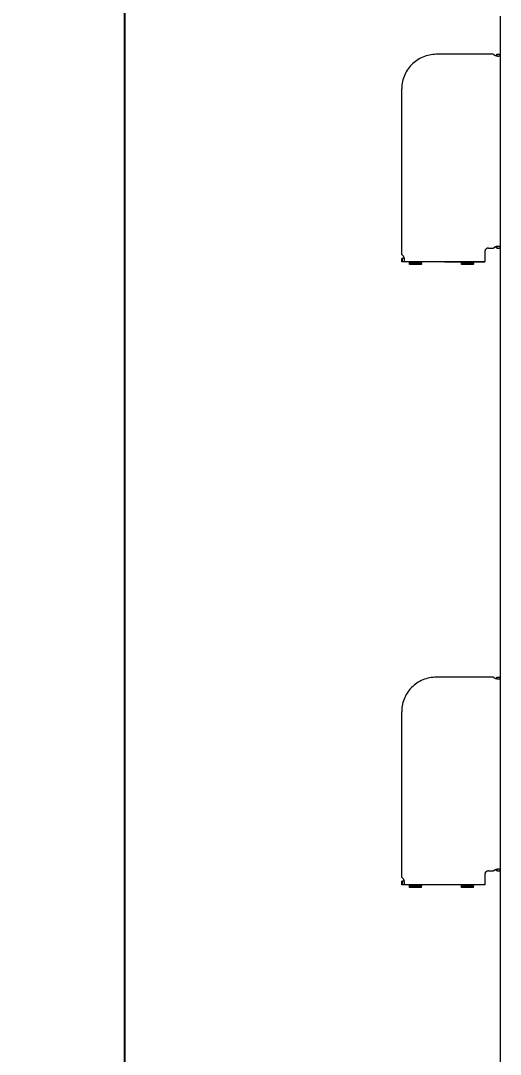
# Model space of a CAD drawing. Header units: millimetres. Extents: x -999 to 4635, y -962 to 3668.
# Drawn here: x -220 to 57, y 1915 to 2512 of the extents above; entities that cross this region are included whole.
import ezdxf

# ---------------------------------------------------------------- set-up
doc = ezdxf.new("R2010")
doc.units = ezdxf.units.MM
doc.layers.add('GORUNEN', color=7, linetype='Continuous', lineweight=9)
doc.layers.add('OLCU', color=4, linetype='Continuous', lineweight=9)
doc.styles.add('PI3D', font='arial.ttf')
doc.dimstyles.new('PF_MM', dxfattribs={"dimtxt": 40, "dimasz": 32, "dimexe": 24, "dimexo": 20, "dimgap": 14, "dimtad": 1, "dimdec": 1, "dimtxsty": 'PI3D', "dimcen": 2.5, "dimclrd": 4, "dimclre": 4, "dimclrt": 3, "dimazin": 3, "dimtfac": 1, "dimtmove": 0, "dimatfit": 3})

msp = doc.modelspace()

# ---------------------------------------------------------------- linework, layer by layer
at = {"layer": 'GORUNEN'}
for points in [[(57, 2515), (57, 329.5)], [(20, 2493), (19, 2492.98), (18, 2492.9), (17.01, 2492.78), (16.03, 2492.6), (15.05, 2492.38), (14.09, 2492.11), (13.14, 2491.79), (12.21, 2491.42), (11.3, 2491.01), (10.41, 2490.55), (9.55, 2490.05), (8.71, 2489.51), (7.9, 2488.92), (7.12, 2488.3), (6.37, 2487.63), (5.65, 2486.93), (4.97, 2486.2), (4.33, 2485.43), (3.73, 2484.63), (3.17, 2483.81), (2.65, 2482.95), (2.18, 2482.07), (1.74, 2481.17), (1.36, 2480.25), (1.02, 2479.31), (0.73, 2478.35), (0.49, 2477.38), (0.29, 2476.4), (0.15, 2475.41), (0.05, 2474.41), (0.01, 2473.71), (0, 2473)], [(53, 2493), (20, 2493)], [(53, 2493), (20, 2493)], [(53, 2493), (53.11, 2492.92), (53.22, 2492.83), (53.33, 2492.76), (53.45, 2492.69), (53.57, 2492.62), (53.69, 2492.55), (53.81, 2492.49), (53.93, 2492.43), (54.06, 2492.38), (54.23, 2492.31), (54.41, 2492.25), (54.6, 2492.19), (54.79, 2492.14), (54.97, 2492.1), (55.15, 2492.06), (55.33, 2492.04), (55.49, 2492.02), (55.66, 2492), (55.74, 2492), (55.83, 2492)], [(54.79, 2492.14), (54.56, 2492.2)], [(54.79, 2492.14), (54.8, 2492.16), (54.82, 2492.17), (54.83, 2492.19), (54.85, 2492.21), (54.86, 2492.23), (54.87, 2492.25), (54.88, 2492.27), (54.89, 2492.29), (54.9, 2492.31), (54.91, 2492.34), (54.92, 2492.36), (54.93, 2492.39), (54.94, 2492.42), (54.95, 2492.44), (54.96, 2492.48), (54.97, 2492.53), (54.97, 2492.57), (54.98, 2492.62), (54.99, 2492.69), (54.99, 2492.78), (55, 2492.88), (55, 2493)], [(55, 2493), (57, 2493)], [(55.83, 2492), (55.96, 2492), (56.07, 2492.01), (56.16, 2492.02), (56.25, 2492.04), (56.33, 2492.05), (56.39, 2492.07), (56.45, 2492.09), (56.5, 2492.1), (56.54, 2492.12), (56.58, 2492.14), (56.62, 2492.16), (56.65, 2492.18), (56.68, 2492.2), (56.71, 2492.22), (56.73, 2492.24), (56.76, 2492.26), (56.78, 2492.28), (56.8, 2492.3), (56.81, 2492.32), (56.83, 2492.34), (56.85, 2492.37), (56.86, 2492.39), (56.88, 2492.42), (56.89, 2492.44), (56.91, 2492.47), (56.92, 2492.49), (56.93, 2492.52), (56.94, 2492.55), (56.95, 2492.58), (56.96, 2492.61), (56.97, 2492.64), (56.97, 2492.67), (56.98, 2492.7), (56.98, 2492.75), (56.99, 2492.8), (57, 2492.85), (57, 2492.91), (57, 2492.95), (57, 2493)], [(55.83, 2492), (55.83, 2492)], [(0, 2377.21), (0, 2473)], [(0, 2377.21), (0, 2473)], [(50.08, 2381), (49.99, 2381), (49.89, 2380.99), (49.8, 2380.98), (49.7, 2380.96), (49.61, 2380.94), (49.52, 2380.92), (49.43, 2380.89), (49.34, 2380.86), (49.25, 2380.82), (49.16, 2380.78), (49.08, 2380.73), (49, 2380.68), (48.92, 2380.63), (48.84, 2380.57), (48.77, 2380.51), (48.7, 2380.44), (48.63, 2380.38), (48.57, 2380.31), (48.51, 2380.23), (48.45, 2380.16), (48.4, 2380.08), (48.35, 2380), (48.3, 2379.91), (48.26, 2379.83), (48.22, 2379.74), (48.19, 2379.65), (48.16, 2379.56), (48.14, 2379.47), (48.12, 2379.37), (48.1, 2379.28), (48.09, 2379.18), (48.08, 2379.09), (48.08, 2379)], [(48.08, 2379), (48.08, 2377)], [(48.37, 2380.04), (48.42, 2380.11), (48.46, 2380.17), (48.51, 2380.24), (48.56, 2380.3), (48.61, 2380.36), (48.67, 2380.41), (48.72, 2380.47), (48.78, 2380.52), (48.85, 2380.57), (48.91, 2380.62), (48.97, 2380.67), (49.04, 2380.71)], [(50.08, 2381), (53, 2381)], [(55.83, 2382), (55.68, 2382), (55.52, 2381.99), (55.36, 2381.97), (55.19, 2381.94), (55.02, 2381.91), (54.84, 2381.87), (54.66, 2381.83), (54.48, 2381.77), (54.29, 2381.71), (54.11, 2381.64), (53.93, 2381.56), (53.75, 2381.48), (53.57, 2381.39), (53.4, 2381.28), (53.25, 2381.19), (53.12, 2381.1), (53, 2381)], [(53.07, 2381.06), (53.18, 2381.14), (53.3, 2381.22), (53.41, 2381.29), (53.53, 2381.36), (53.65, 2381.43), (53.77, 2381.49), (53.89, 2381.55), (54.02, 2381.6), (54.18, 2381.67), (54.35, 2381.73), (54.52, 2381.78)], [(54.79, 2381.86), (54.8, 2381.84), (54.82, 2381.83), (54.83, 2381.81), (54.85, 2381.79), (54.86, 2381.77), (54.87, 2381.75), (54.88, 2381.73), (54.89, 2381.71), (54.9, 2381.69), (54.91, 2381.66), (54.92, 2381.64), (54.93, 2381.61), (54.94, 2381.58), (54.95, 2381.56), (54.96, 2381.52), (54.97, 2381.47), (54.97, 2381.43), (54.98, 2381.38), (54.99, 2381.31), (54.99, 2381.22), (55, 2381.12), (55, 2381)], [(55, 2381), (55, 2381.2), (54.99, 2381.29), (54.98, 2381.39), (54.97, 2381.46), (54.96, 2381.52), (54.94, 2381.58), (54.93, 2381.62), (54.91, 2381.66), (54.9, 2381.69), (54.89, 2381.72), (54.88, 2381.74), (54.86, 2381.77), (54.85, 2381.79), (54.83, 2381.81), (54.82, 2381.83), (54.8, 2381.84), (54.8, 2381.85), (54.79, 2381.86)], [(55, 2381), (57, 2381)], [(55.69, 2382), (55.7, 2382)], [(55.82, 2382), (55.83, 2382)], [(57, 2381), (57, 2381.08), (56.99, 2381.17), (56.99, 2381.24), (56.98, 2381.3), (56.97, 2381.35), (56.96, 2381.4), (56.94, 2381.44), (56.93, 2381.48), (56.92, 2381.51), (56.9, 2381.54), (56.89, 2381.57), (56.88, 2381.59), (56.86, 2381.62), (56.84, 2381.64), (56.82, 2381.67), (56.8, 2381.69), (56.78, 2381.71), (56.76, 2381.73), (56.74, 2381.76), (56.71, 2381.77), (56.69, 2381.79), (56.66, 2381.81), (56.63, 2381.83), (56.61, 2381.85), (56.58, 2381.86), (56.55, 2381.88), (56.51, 2381.89), (56.48, 2381.9), (56.45, 2381.91), (56.41, 2381.93), (56.37, 2381.94), (56.32, 2381.95), (56.26, 2381.96), (56.2, 2381.97), (56.14, 2381.98), (56.07, 2381.99), (56.01, 2381.99), (55.92, 2382), (55.83, 2382)], [(55.83, 2382), (55.83, 2382)], [(0.38, 2377), (0.28, 2377.06), (0.18, 2377.12), (0.09, 2377.17), (0, 2377.21)], [(0, 2373), (0, 2375)], [(0.38, 2375), (0, 2375)], [(0.38, 2373), (0, 2373)], [(0.38, 2377), (0.48, 2376.9), (0.57, 2376.79), (0.66, 2376.68), (0.74, 2376.57), (0.82, 2376.45), (0.89, 2376.33), (0.96, 2376.21), (1.02, 2376.08), (1.08, 2375.96), (1.14, 2375.83), (1.19, 2375.7), (1.24, 2375.57), (1.28, 2375.44), (1.32, 2375.33), (1.35, 2375.21)], [(0.38, 2377), (0.48, 2376.9), (0.57, 2376.8), (0.65, 2376.69), (0.74, 2376.57), (0.81, 2376.46), (0.89, 2376.34), (0.95, 2376.22), (1.02, 2376.09), (1.08, 2375.97), (1.13, 2375.84), (1.18, 2375.72), (1.23, 2375.59), (1.29, 2375.42), (1.34, 2375.23), (1.39, 2375.05), (1.43, 2374.86), (1.46, 2374.69), (1.48, 2374.51), (1.49, 2374.35), (1.5, 2374.26), (1.5, 2374.17)], [(1.35, 2375.21), (1.33, 2375.2), (1.31, 2375.18), (1.29, 2375.17), (1.27, 2375.15), (1.25, 2375.14), (1.23, 2375.13), (1.21, 2375.12), (1.18, 2375.1), (1.16, 2375.09), (1.13, 2375.08), (1.1, 2375.07), (1.07, 2375.07), (1.03, 2375.06), (0.99, 2375.04), (0.94, 2375.04), (0.88, 2375.03), (0.81, 2375.02), (0.72, 2375.01), (0.63, 2375), (0.51, 2375), (0.38, 2375)], [(0.38, 2373), (0.38, 2375)], [(1.5, 2374.17), (1.5, 2374.07), (1.49, 2373.97), (1.48, 2373.88), (1.47, 2373.79), (1.46, 2373.72), (1.44, 2373.65), (1.42, 2373.59), (1.4, 2373.54), (1.38, 2373.49), (1.36, 2373.45), (1.34, 2373.41), (1.33, 2373.38), (1.31, 2373.35), (1.29, 2373.32), (1.26, 2373.29), (1.24, 2373.27), (1.22, 2373.24), (1.2, 2373.22), (1.18, 2373.21), (1.16, 2373.19), (1.13, 2373.17), (1.11, 2373.15), (1.08, 2373.14), (1.06, 2373.13), (1.03, 2373.11), (1.01, 2373.1), (0.98, 2373.09), (0.95, 2373.08), (0.92, 2373.07), (0.89, 2373.06), (0.86, 2373.05), (0.83, 2373.04), (0.79, 2373.03), (0.74, 2373.02), (0.69, 2373.02), (0.63, 2373.01), (0.56, 2373), (0.47, 2373), (0.38, 2373)], [(0.38, 2373), (0.38, 2373)], [(48.08, 2373), (0.38, 2373)], [(4.5, 2372.41), (4.5, 2373)], [(4.5, 2372.41), (4.5, 2372.23)], [(11.5, 2372.41), (4.5, 2372.41)], [(11.5, 2372.23), (4.5, 2372.23)], [(4.5, 2371.83), (4.5, 2372.23)], [(11.5, 2372.41), (11.5, 2373)], [(11.5, 2372.41), (11.5, 2372.23)], [(11.5, 2371.83), (11.5, 2372.23)], [(25, 2373), (20, 2373)], [(25, 2373), (28.5, 2373)], [(25, 2373), (28.5, 2373)], [(28.5, 2373), (34.5, 2373)], [(41.5, 2373), (34.5, 2373)], [(34.5, 2372.41), (34.5, 2373)], [(34.5, 2372.41), (34.5, 2372.23)], [(41.5, 2372.41), (34.5, 2372.41)], [(41.5, 2372.23), (34.5, 2372.23)], [(34.5, 2371.83), (34.5, 2372.23)], [(41.5, 2373), (48.08, 2373)], [(41.5, 2372.41), (41.5, 2373)], [(41.5, 2372.41), (41.5, 2372.23)], [(41.5, 2371.83), (41.5, 2372.23)], [(48.08, 2377), (48.08, 2373)], [(4.5, 2371.83), (4.5, 2371.72)], [(11.5, 2371.83), (4.5, 2371.83)], [(11.5, 2371.72), (4.5, 2371.72)], [(4.5, 2371.5), (4.5, 2371.72)], [(11.5, 2371.5), (4.5, 2371.5)], [(11.5, 2371.5), (4.5, 2371.5)], [(11.5, 2371.83), (11.5, 2371.72)], [(11.5, 2371.5), (11.5, 2371.72)], [(34.5, 2371.83), (34.5, 2371.72)], [(41.5, 2371.83), (34.5, 2371.83)], [(41.5, 2371.72), (34.5, 2371.72)], [(34.5, 2371.5), (34.5, 2371.72)], [(41.5, 2371.5), (34.5, 2371.5)], [(41.5, 2371.83), (41.5, 2371.72)], [(41.5, 2371.5), (41.5, 2371.72)], [(20, 2133), (19, 2132.98), (18, 2132.9), (17.01, 2132.78), (16.03, 2132.6), (15.05, 2132.38), (14.09, 2132.11), (13.14, 2131.79), (12.21, 2131.42), (11.3, 2131.01), (10.41, 2130.55), (9.55, 2130.05), (8.71, 2129.51), (7.9, 2128.92), (7.12, 2128.3), (6.37, 2127.63), (5.65, 2126.93), (4.97, 2126.2), (4.33, 2125.43), (3.73, 2124.63), (3.17, 2123.81), (2.65, 2122.95), (2.18, 2122.07), (1.74, 2121.17), (1.36, 2120.25), (1.02, 2119.31), (0.73, 2118.35), (0.49, 2117.38), (0.29, 2116.4), (0.15, 2115.41), (0.05, 2114.41), (0.01, 2113.71), (0, 2113)], [(53, 2133), (20, 2133)], [(53, 2133), (20, 2133)], [(53, 2133), (53.11, 2132.92), (53.22, 2132.83), (53.33, 2132.76), (53.45, 2132.69), (53.57, 2132.62), (53.69, 2132.55), (53.81, 2132.49), (53.93, 2132.43), (54.06, 2132.38), (54.23, 2132.31), (54.41, 2132.25), (54.6, 2132.19), (54.79, 2132.14), (54.97, 2132.1), (55.15, 2132.06), (55.33, 2132.04), (55.49, 2132.02), (55.66, 2132), (55.74, 2132), (55.83, 2132)], [(54.79, 2132.14), (54.8, 2132.16), (54.82, 2132.17), (54.83, 2132.19), (54.85, 2132.21), (54.86, 2132.23), (54.87, 2132.25), (54.88, 2132.27), (54.89, 2132.29), (54.9, 2132.31), (54.91, 2132.34), (54.92, 2132.36), (54.93, 2132.39), (54.94, 2132.42), (54.95, 2132.44), (54.96, 2132.48), (54.97, 2132.53), (54.97, 2132.57), (54.98, 2132.62), (54.99, 2132.69), (54.99, 2132.78), (55, 2132.88), (55, 2133)], [(55, 2133), (57, 2133)], [(55.83, 2132), (55.96, 2132), (56.07, 2132.01), (56.16, 2132.02), (56.25, 2132.04), (56.33, 2132.05), (56.39, 2132.07), (56.45, 2132.09), (56.5, 2132.1), (56.54, 2132.12), (56.58, 2132.14), (56.62, 2132.16), (56.65, 2132.18), (56.68, 2132.2), (56.71, 2132.22), (56.73, 2132.24), (56.76, 2132.26), (56.78, 2132.28), (56.8, 2132.3), (56.81, 2132.32), (56.83, 2132.34), (56.85, 2132.37), (56.86, 2132.39), (56.88, 2132.42), (56.89, 2132.44), (56.91, 2132.47), (56.92, 2132.49), (56.93, 2132.52), (56.94, 2132.55), (56.95, 2132.58), (56.96, 2132.61), (56.97, 2132.64), (56.97, 2132.67), (56.98, 2132.7), (56.98, 2132.75), (56.99, 2132.8), (57, 2132.85), (57, 2132.91), (57, 2132.95), (57, 2133)], [(54.79, 2132.14), (54.56, 2132.2)], [(55.83, 2132), (55.83, 2132)], [(0, 2017.21), (0, 2113)], [(0, 2017.21), (0, 2113)], [(50.08, 2021), (49.99, 2021), (49.89, 2020.99), (49.8, 2020.98), (49.7, 2020.96), (49.61, 2020.94), (49.52, 2020.92), (49.43, 2020.89), (49.34, 2020.86), (49.25, 2020.82), (49.16, 2020.78), (49.08, 2020.73), (49, 2020.68), (48.92, 2020.63), (48.84, 2020.57), (48.77, 2020.51), (48.7, 2020.44), (48.63, 2020.38), (48.57, 2020.31), (48.51, 2020.23), (48.45, 2020.16), (48.4, 2020.08), (48.35, 2020), (48.3, 2019.91), (48.26, 2019.83), (48.22, 2019.74), (48.19, 2019.65), (48.16, 2019.56), (48.14, 2019.47), (48.12, 2019.37), (48.1, 2019.28), (48.09, 2019.18), (48.08, 2019.09), (48.08, 2019)], [(48.37, 2020.04), (48.42, 2020.11), (48.46, 2020.17), (48.51, 2020.24), (48.56, 2020.3), (48.61, 2020.36), (48.67, 2020.41), (48.72, 2020.47), (48.78, 2020.52), (48.85, 2020.57), (48.91, 2020.62), (48.97, 2020.67), (49.04, 2020.71)], [(50.08, 2021), (53, 2021)], [(55.83, 2022), (55.68, 2022), (55.52, 2021.99), (55.36, 2021.97), (55.19, 2021.94), (55.02, 2021.91), (54.84, 2021.87), (54.66, 2021.83), (54.48, 2021.77), (54.29, 2021.71), (54.11, 2021.64), (53.93, 2021.56), (53.75, 2021.48), (53.57, 2021.39), (53.4, 2021.28), (53.25, 2021.19), (53.12, 2021.1), (53, 2021)], [(53, 2021), (53.11, 2021.09), (53.23, 2021.17), (53.35, 2021.25), (53.47, 2021.33), (53.6, 2021.4), (53.73, 2021.47), (53.86, 2021.53), (53.99, 2021.59), (54.12, 2021.64), (54.25, 2021.7), (54.38, 2021.74), (54.52, 2021.78)], [(54.79, 2021.86), (54.8, 2021.84), (54.82, 2021.83), (54.83, 2021.81), (54.85, 2021.79), (54.86, 2021.77), (54.87, 2021.75), (54.88, 2021.73), (54.89, 2021.71), (54.9, 2021.69), (54.91, 2021.66), (54.92, 2021.64), (54.93, 2021.61), (54.94, 2021.58), (54.95, 2021.56), (54.96, 2021.52), (54.97, 2021.47), (54.97, 2021.43), (54.98, 2021.38), (54.99, 2021.31), (54.99, 2021.22), (55, 2021.12), (55, 2021)], [(55, 2021), (55, 2021.2), (54.99, 2021.29), (54.98, 2021.39), (54.97, 2021.46), (54.96, 2021.52), (54.94, 2021.58), (54.93, 2021.62), (54.91, 2021.66), (54.9, 2021.69), (54.89, 2021.72), (54.88, 2021.74), (54.86, 2021.77), (54.85, 2021.79), (54.83, 2021.81), (54.82, 2021.83), (54.8, 2021.84), (54.8, 2021.85), (54.79, 2021.86)], [(55, 2021), (57, 2021)], [(55.69, 2022), (55.7, 2022)], [(55.82, 2022), (55.83, 2022)], [(57, 2021), (57, 2021.08), (56.99, 2021.17), (56.99, 2021.24), (56.98, 2021.3), (56.97, 2021.35), (56.96, 2021.4), (56.94, 2021.44), (56.93, 2021.48), (56.92, 2021.51), (56.9, 2021.54), (56.89, 2021.57), (56.88, 2021.59), (56.86, 2021.62), (56.84, 2021.64), (56.82, 2021.67), (56.8, 2021.69), (56.78, 2021.71), (56.76, 2021.73), (56.74, 2021.76), (56.71, 2021.77), (56.69, 2021.79), (56.66, 2021.81), (56.63, 2021.83), (56.61, 2021.85), (56.58, 2021.86), (56.55, 2021.88), (56.51, 2021.89), (56.48, 2021.9), (56.45, 2021.91), (56.41, 2021.93), (56.37, 2021.94), (56.32, 2021.95), (56.26, 2021.96), (56.2, 2021.97), (56.14, 2021.98), (56.07, 2021.99), (56.01, 2021.99), (55.92, 2022), (55.83, 2022)], [(55.83, 2022), (55.83, 2022)], [(0.38, 2017), (0.28, 2017.06), (0.18, 2017.12), (0.09, 2017.17), (0, 2017.21)], [(0, 2013), (0, 2015)], [(0.38, 2015), (0, 2015)], [(0.38, 2017), (0.48, 2016.9), (0.57, 2016.79), (0.66, 2016.68), (0.74, 2016.57), (0.82, 2016.45), (0.89, 2016.33), (0.96, 2016.21), (1.02, 2016.08), (1.08, 2015.96), (1.14, 2015.83), (1.19, 2015.7), (1.24, 2015.57), (1.28, 2015.44), (1.32, 2015.33), (1.35, 2015.21)], [(0.38, 2017), (0.48, 2016.9), (0.57, 2016.8), (0.65, 2016.69), (0.74, 2016.57), (0.81, 2016.46), (0.89, 2016.34), (0.95, 2016.22), (1.02, 2016.09), (1.08, 2015.97), (1.13, 2015.84), (1.18, 2015.72), (1.23, 2015.59), (1.29, 2015.42), (1.34, 2015.23), (1.39, 2015.05), (1.43, 2014.86), (1.46, 2014.69), (1.48, 2014.51), (1.49, 2014.35), (1.5, 2014.26), (1.5, 2014.17)], [(1.35, 2015.21), (1.33, 2015.2), (1.31, 2015.18), (1.29, 2015.17), (1.27, 2015.15), (1.25, 2015.14), (1.23, 2015.13), (1.21, 2015.12), (1.18, 2015.1), (1.16, 2015.09), (1.13, 2015.08), (1.1, 2015.07), (1.07, 2015.07), (1.03, 2015.06), (0.99, 2015.04), (0.94, 2015.04), (0.88, 2015.03), (0.81, 2015.02), (0.72, 2015.01), (0.63, 2015), (0.51, 2015), (0.38, 2015)], [(0.38, 2013), (0.38, 2015)], [(1.5, 2014.17), (1.5, 2014.07), (1.49, 2013.97), (1.48, 2013.88), (1.47, 2013.79), (1.46, 2013.72), (1.44, 2013.65), (1.42, 2013.59), (1.4, 2013.54), (1.38, 2013.49), (1.36, 2013.45), (1.34, 2013.41), (1.33, 2013.38), (1.31, 2013.35), (1.29, 2013.32), (1.26, 2013.29), (1.24, 2013.27), (1.22, 2013.24), (1.2, 2013.22), (1.18, 2013.21), (1.16, 2013.19), (1.13, 2013.17), (1.11, 2013.15), (1.08, 2013.14), (1.06, 2013.13), (1.03, 2013.11), (1.01, 2013.1), (0.98, 2013.09), (0.95, 2013.08), (0.92, 2013.07), (0.89, 2013.06), (0.86, 2013.05), (0.83, 2013.04), (0.79, 2013.03), (0.74, 2013.02), (0.69, 2013.02), (0.63, 2013.01), (0.56, 2013), (0.47, 2013), (0.38, 2013)], [(48.08, 2019), (48.08, 2017)], [(48.08, 2017), (48.08, 2013)], [(0.38, 2013), (0, 2013)], [(0.38, 2013), (0.38, 2013)], [(48.08, 2013), (0.38, 2013)], [(11.5, 2013), (4.5, 2013)], [(4.5, 2012.41), (4.5, 2013)], [(4.5, 2012.41), (4.5, 2012.23)], [(11.5, 2012.41), (4.5, 2012.41)], [(11.5, 2012.23), (4.5, 2012.23)], [(4.5, 2011.83), (4.5, 2012.23)], [(4.5, 2011.83), (4.5, 2011.72)], [(11.5, 2011.83), (4.5, 2011.83)], [(11.5, 2011.72), (4.5, 2011.72)], [(4.5, 2011.5), (4.5, 2011.72)], [(11.5, 2011.5), (4.5, 2011.5)], [(11.5, 2011.5), (4.5, 2011.5)], [(11.5, 2012.41), (11.5, 2013)], [(11.5, 2012.41), (11.5, 2012.23)], [(11.5, 2011.83), (11.5, 2012.23)], [(11.5, 2011.83), (11.5, 2011.72)], [(11.5, 2011.5), (11.5, 2011.72)], [(41.5, 2013), (34.5, 2013)], [(34.5, 2012.41), (34.5, 2013)], [(34.5, 2012.41), (34.5, 2012.23)], [(41.5, 2012.41), (34.5, 2012.41)], [(41.5, 2012.23), (34.5, 2012.23)], [(34.5, 2011.83), (34.5, 2012.23)], [(34.5, 2011.83), (34.5, 2011.72)], [(41.5, 2011.83), (34.5, 2011.83)], [(41.5, 2011.72), (34.5, 2011.72)], [(34.5, 2011.5), (34.5, 2011.72)], [(41.5, 2011.5), (34.5, 2011.5)], [(41.5, 2011.5), (34.5, 2011.5)], [(41.5, 2012.41), (41.5, 2013)], [(41.5, 2012.41), (41.5, 2012.23)], [(41.5, 2011.83), (41.5, 2012.23)], [(41.5, 2011.83), (41.5, 2011.72)], [(41.5, 2011.5), (41.5, 2011.72)]]:
    msp.add_lwpolyline(points, dxfattribs=at)

# ---------------------------------------------------------------- dimensions: what is measured, and where the dimension line sits
at = {"layer": 'OLCU'}
msp.add_linear_dim(base=(-160, 0), p1=(0, 0), p2=(0, 3067.12), angle=90, dimstyle='PF_MM', dxfattribs=at).render()

doc.saveas('drawing.dxf')
